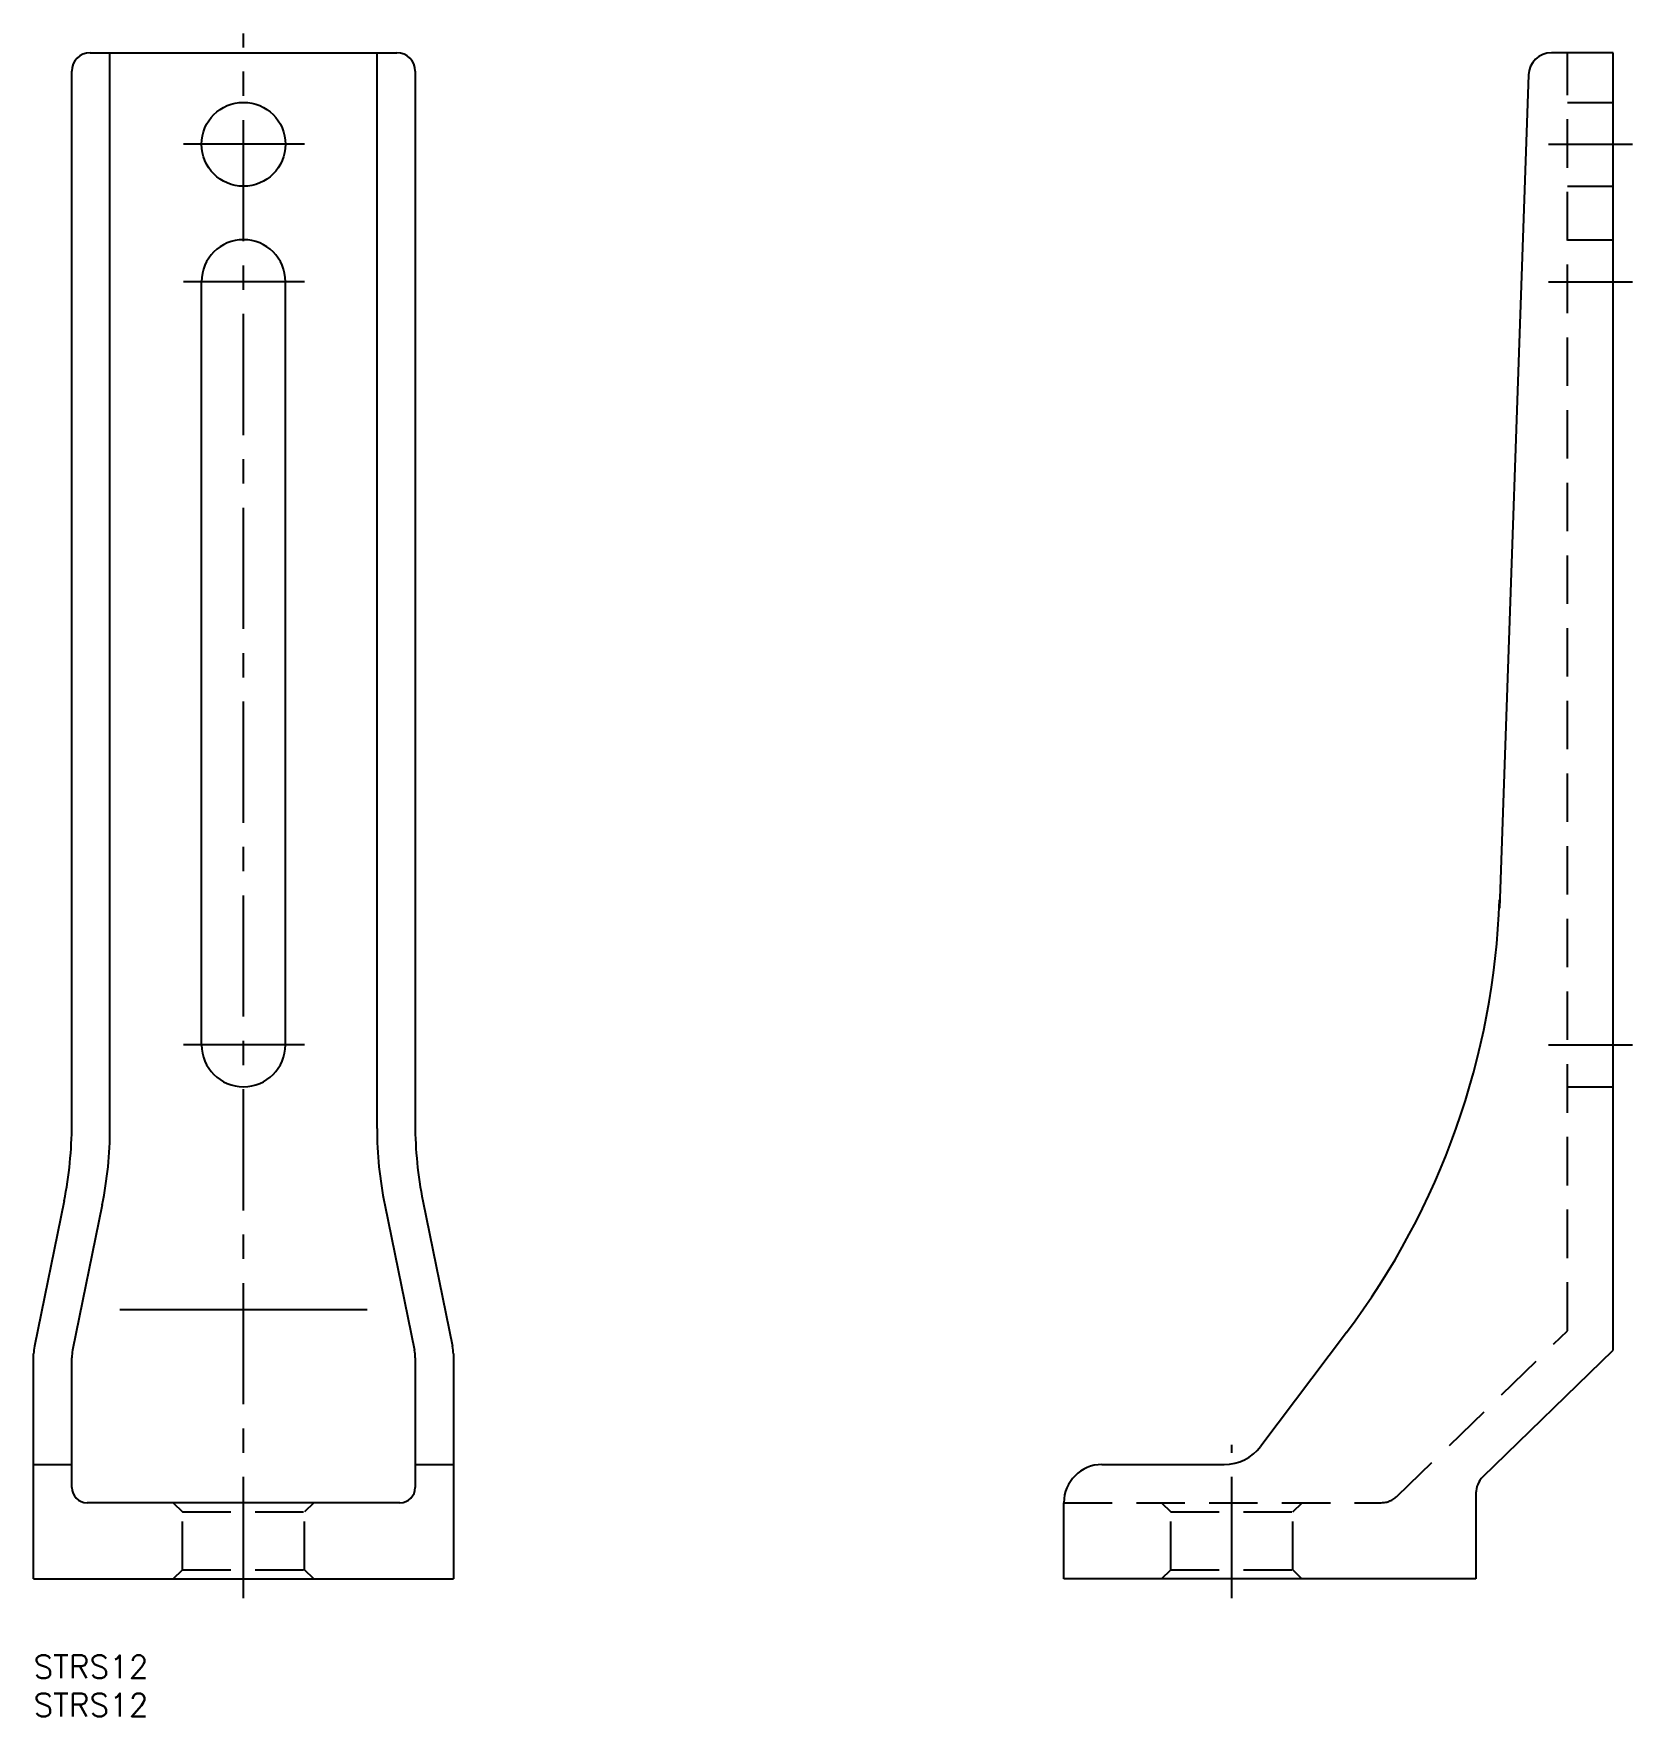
# Model space of a CAD drawing. Extents: x 0 to 210, y -8 to 212.
import ezdxf

# ---------------------------------------------------------------- set-up
doc = ezdxf.new("R2010")
doc.units = 0
doc.header["$LTSCALE"] = 0.5
doc.linetypes.add('CENTER', pattern=[50.8, 31.75, -6.35, 6.35, -6.35])
doc.linetypes.add('DASHED', pattern=[19.05, 12.7, -6.35])
for name, color, linetype in [('MSM_CENTER', 1, 'CENTER'), ('MSM_CONTINUOUS', 7, 'CONTINUOUS'), ('MSM_DASHED', 4, 'DASHED'), ('MSM_PART_NUMBER', 7, 'CONTINUOUS')]:
    doc.layers.add(name, color=color, linetype=linetype)
doc.styles.get("Standard").update_dxf_attribs({"font": 'txt.shx', "height": 3, "bigfont": 'bigfont.shx'})

# ---------------------------------------------------------------- blocks, each defined once
blk = doc.blocks.new('*U6')
at = {"layer": 'MSM_PART_NUMBER'}
blk.add_text('STRS12', height=3, dxfattribs=at).set_placement((0, -3))
blk = doc.blocks.new('*U7')
at = {"layer": 'MSM_PART_NUMBER'}
blk.add_text('STRS12', height=3, dxfattribs=at).set_placement((0, -8))

msp = doc.modelspace()

# ---------------------------------------------------------------- linework, layer by layer
at = {"layer": 'MSM_CENTER'}
for p, q in [((27.5, 7.5), (27.5, 212.5)), ((35.5, 198), (19.5, 198)), ((198.5, 198), (209.5, 198)), ((35.5, 180), (19.5, 180)), ((198.5, 180), (209.5, 180)), ((35.5, 80), (19.5, 80)), ((198.5, 80), (209.5, 80)), ((157, 7.5), (157, 27.58))]:
    msp.add_line(p, q, dxfattribs=at)
at = {"layer": 'MSM_CONTINUOUS'}
for p, q in [((7.4, 210), (47.6, 210)), ((10, 69.04), (10, 210)), ((45, 69.04), (45, 210)), ((207, 210), (198.9, 210)), ((207, 40), (207, 210)), ((5, 69.55), (5, 207.6)), ((50, 207.6), (50, 69.55)), ((195.9, 207.11), (192.07, 97.89)), ((22, 80), (22, 180)), ((33, 80), (33, 180)), ((3.99, 59.55), (0.1, 40.49)), ((51.01, 59.55), (54.9, 40.49)), ((8.99, 59.05), (5.1, 39.99)), ((46.01, 59.05), (49.9, 39.99)), ((43.7, 45.25), (11.3, 45.25)), ((172.02, 42.28), (160.8, 27.39)), ((189.91, 23.38), (207, 40)), ((0, 10), (0, 39.5)), ((5, 22), (5, 38.99)), ((50, 38.99), (50, 22)), ((55, 39.5), (55, 10)), ((0, 25), (5, 25)), ((50, 25), (55, 25)), ((140, 25), (156.01, 25)), ((48, 20), (7, 20)), ((135, 10), (135, 20)), ((189, 21.4), (189, 10)), ((0, 10), (55, 10)), ((189, 10), (135, 10)), ((151, 10), (149.8, 10))]:
    msp.add_line(p, q, dxfattribs=at)
msp.add_circle((27.5, 198), 5.5, dxfattribs=at)
for centre, radius, start, end in [((7.4, 207.6), 2.4, 90, 180), ((47.6, 207.6), 2.4, 0, 90), ((198.9, 207), 3, 90, 177.9909), ((27.5, 180), 5.5, 0, 180), ((92.16, 102.46), 100, 323.0008, 358.0052), ((27.5, 80), 5.5, 180, 0), ((-45, 69.55), 50, 348.4654, 0), ((-40, 69.04), 50, 348.4654, 0), ((95, 69.04), 50, 180, 191.5346), ((100, 69.55), 50, 180, 191.5346), ((5, 39.5), 5, 168.4654, 180), ((10, 38.99), 5, 168.4654, 180), ((45, 38.99), 5, 0, 11.5346), ((50, 39.5), 5, 0, 11.5346), ((156.01, 31), 6, 270, 323.0008), ((140, 20), 5, 90, 180), ((192, 21.23), 3, 134.1931, 180), ((7, 22), 2, 180, 270), ((48, 22), 2, 270, 0)]:
    msp.add_arc(centre, radius, start, end, dxfattribs=at)
at = {"layer": 'MSM_DASHED'}
for p, q in [((201, 42.53), (201, 210)), ((201, 203.5), (207, 203.5)), ((201, 192.5), (207, 192.5)), ((201, 185.5), (207, 185.5)), ((201, 74.5), (207, 74.5)), ((178.69, 20.85), (201, 42.53)), ((18.3, 20), (19.5, 18.8)), ((36.7, 20), (35.5, 18.8)), ((135, 20), (176.6, 20)), ((147.8, 20), (149, 18.8)), ((165, 18.8), (166.21, 20)), ((19.5, 11.2), (19.5, 18.8)), ((19.5, 18.8), (35.5, 18.8)), ((35.5, 11.2), (35.5, 18.8)), ((149, 11.2), (149, 18.8)), ((149, 18.8), (165, 18.8)), ((165, 11.2), (165, 18.8)), ((18.3, 10), (19.5, 11.2)), ((19.5, 11.2), (35.5, 11.2)), ((36.7, 10), (35.5, 11.2)), ((147.8, 10), (149, 11.2)), ((149, 11.2), (165, 11.2)), ((166.2, 10), (165, 11.2))]:
    msp.add_line(p, q, dxfattribs=at)
msp.add_arc((176.6, 23), 3, 270, 314.1931, dxfattribs=at)

# ---------------------------------------------------------------- block references
at = {"layer": 'MSM_CONTINUOUS'}
for name in ['*U6', '*U7']:
    msp.add_blockref(name, (0, 0), dxfattribs=at)

doc.saveas('drawing.dxf')
